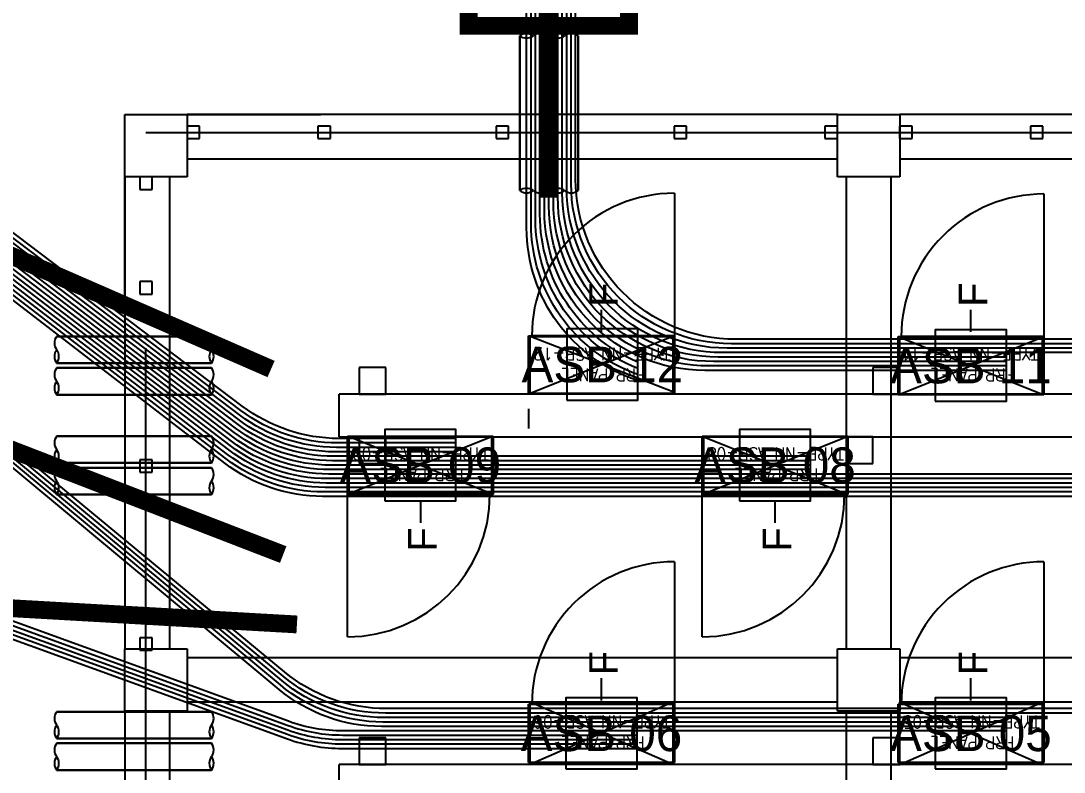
# Model space of a CAD drawing. Header units: metres. Extents: x 531689 to 532245, y 2673919 to 2674172.
# Drawn here: x 532006.45 to 532012.3, y 2674037.51 to 2674041.72 of the extents above; entities that cross this region are included whole.
import ezdxf
from ezdxf.enums import TextEntityAlignment as Align

# ---------------------------------------------------------------- set-up
doc = ezdxf.new("R2010")
doc.units = ezdxf.units.M
doc.header["$MEASUREMENT"] = 0
for name, pattern in [('DASHED', [0.75, 0.5, -0.25]), ('DASHED2', [0.375, 0.25, -0.125]), ('PHANTOM', [63.50000000000001, 31.75, -6.35, 6.35, -6.35, 6.35, -6.35])]:
    doc.linetypes.add(name, pattern=pattern)
for name, color, linetype in [('1', 5, 'Continuous'), ('Excavation', 7, 'Continuous'), ('IDT', 7, 'Continuous'), ('LT Cable(AG) INV to LT Panel BL-02', 2, 'Continuous'), ('Trench (AC)-BL02', 14, 'Continuous')]:
    doc.layers.add(name, color=color, linetype=linetype)
doc.styles.add('Arial', font='arial.ttf')
doc.styles.add('RomanS', font='romans.shx')
doc.styles.get("Standard").update_dxf_attribs({"font": 'Adani Regular.ttf'})

# ---------------------------------------------------------------- blocks, each defined once
blk = doc.blocks.new('IDT')
at = {"layer": 'IDT', "color": 8, "linetype": 'PHANTOM', "ltscale": 0.25}
for p, q in [((33.78305947702646, 18.31032447560767), (33.78305947702646, 9.160324475607581)), ((33.78305947702646, 9.160324475607581), (25.63305947702636, 9.160324475607581))]:
    blk.add_line(p, q, dxfattribs=at)
at = {"layer": 'IDT', "color": 8}
for p, q in [((29.60203310577552, 12.4101457710284), (29.60203310577552, 15.06014577102826)), ((29.85203310577552, 12.4101457710284), (29.85203310577552, 15.06014577102826)), ((33.6520331057757, 12.4101457710284), (33.6520331057757, 15.06014577102826)), ((33.9020331057757, 12.4101457710284), (33.9020331057757, 15.06014577102826)), ((32.69925086083848, 12.9496635550712), (32.69925086083848, 12.70966355596477)), ((26.80203310577579, 12.70966355596477), (32.69924909500176, 12.70966355596477)), ((28.75203310577561, 12.36014072685623), (28.75203310577561, 12.70965851179255)), ((28.75203310577561, 12.70965851179255), (29.55203310577579, 12.70965851179255)), ((29.55203310577579, 12.70965851179255), (28.75203310577561, 12.36014072685623)), ((29.55203310577579, 12.36014072685623), (28.75203310577561, 12.70965851179255)), ((29.55203310577579, 12.70965851179255), (29.55203310577579, 12.36014072685623)), ((29.55203310577579, 12.70965851179255), (29.55203310577579, 12.55965851179246)), ((29.70203310577588, 12.70965851179255), (29.55203310577579, 12.70965851179255)), ((29.70203310577588, 12.55965851179246), (29.70203310577588, 12.70965851179255)), ((30.82603310577568, 12.36014577102844), (30.82603310577568, 12.70966355596477)), ((30.82603310577568, 12.70966355596477), (31.62603310577586, 12.70966355596477)), ((30.82603310577568, 12.36014577102844), (31.62603310577586, 12.70966355596477)), ((30.82603310577568, 12.70966355596477), (31.62603310577586, 12.36014577102844)), ((31.62603310577586, 12.70966355596477), (31.62603310577586, 12.36014577102844)), ((32.43692632624405, 12.70965851179255), (32.43692632624405, 12.55965851179269)), ((32.58692632624414, 12.70965851179255), (32.43692632624405, 12.70965851179255)), ((32.58692632624414, 12.55965851179269), (32.58692632624414, 12.70965851179255)), ((28.7430331057756, 12.6983996193245), (29.56103310577581, 12.6983996193245)), ((28.7430331057756, 12.37139961932451), (28.7430331057756, 12.6983996193245)), ((29.56103310577581, 12.6983996193245), (29.56103310577581, 12.37139961932451)), ((30.81703310577566, 12.69840466349649), (31.63503310577542, 12.69840466349649)), ((30.81703310577566, 12.37140466349649), (30.81703310577566, 12.69840466349649)), ((31.63503310577542, 12.69840466349649), (31.63503310577542, 12.37140466349649)), ((29.55203310577579, 12.55965851179246), (29.70203310577588, 12.55965851179246)), ((32.43692632624405, 12.55965851179269), (32.58692632624414, 12.55965851179269)), ((25.9020331057757, 12.36014577102844), (29.55203310577579, 12.36014577102844)), ((29.56103310577581, 12.37139961932451), (28.7430331057756, 12.37139961932451)), ((29.55203310577579, 12.36014072685623), (28.75203310577561, 12.36014072685623)), ((29.55203310577579, 12.06014577102826), (29.55203310577579, 12.4101457710284)), ((29.55203310577579, 12.4101457710284), (29.9020331057757, 12.4101457710284)), ((29.9020331057757, 12.4101457710284), (29.9020331057757, 12.06014577102826)), ((29.9020331057757, 12.36014577102844), (33.55203310577579, 12.36014577102844)), ((31.63503310577542, 12.37140466349649), (30.81703310577566, 12.37140466349649)), ((31.62603310577586, 12.36014577102844), (30.82603310577568, 12.36014577102844)), ((33.55203310577579, 12.06014577102826), (33.55203310577579, 12.4101457710284)), ((33.55203310577579, 12.4101457710284), (33.9020331057757, 12.4101457710284)), ((33.9020331057757, 12.4101457710284), (33.9020331057757, 12.06014577102826)), ((25.9020331057757, 12.11014577102844), (29.55203310577579, 12.11014577102844)), ((29.9020331057757, 12.11014577102844), (33.55203310577579, 12.11014577102844)), ((33.7480594770266, 12.06854747735485), (33.7480594770266, 11.99854747735469)), ((33.81805947702631, 12.06854747735485), (33.7480594770266, 12.06854747735485)), ((33.81805947702631, 11.99854747735469), (33.81805947702631, 12.06854747735485)), ((29.9020331057757, 12.06014577102826), (29.55203310577579, 12.06014577102826)), ((29.60203310577552, 9.410145771028397), (29.60203310577552, 12.06014577102826)), ((29.85203310577552, 9.410145771028397), (29.85203310577552, 12.06014577102826)), ((33.9020331057757, 12.06014577102826), (33.55203310577579, 12.06014577102826)), ((33.6520331057757, 9.410145771028397), (33.6520331057757, 12.06014577102826)), ((33.9020331057757, 9.410145771028397), (33.9020331057757, 12.06014577102826)), ((33.7480594770266, 11.99854747735469), (33.81805947702631, 11.99854747735469)), ((29.8430331057755, 11.19316355596482), (30.66103310577572, 11.19316355596482)), ((29.8430331057755, 10.86616355596482), (29.8430331057755, 11.19316355596482)), ((29.85203310577552, 10.86966355596462), (29.85203310577552, 11.18966355596478)), ((29.85203310577552, 11.18966355596478), (30.6520331057757, 11.18966355596478)), ((30.6520331057757, 11.18966355596478), (29.85203310577552, 10.86966355596462)), ((30.6520331057757, 10.86966355596462), (29.85203310577552, 11.18966355596478)), ((30.6520331057757, 11.18966355596478), (30.6520331057757, 10.86966355596462)), ((30.66103310577572, 11.19316355596482), (30.66103310577572, 10.86616355596482)), ((31.83392632624444, 11.19316355596482), (32.65192632624419, 11.19316355596482)), ((31.83392632624444, 10.86616355596482), (31.83392632624444, 11.19316355596482)), ((31.84292632624445, 10.86966355596462), (31.84292632624445, 11.18966355596478)), ((31.84292632624445, 11.18966355596478), (32.64292632624418, 11.18966355596478)), ((31.84292632624445, 10.86966355596462), (32.64292632624418, 11.18966355596478)), ((31.84292632624445, 11.18966355596478), (32.64292632624418, 10.86966355596485)), ((32.64292632624418, 11.18966355596478), (32.64292632624418, 10.86966355596485)), ((32.65192632624419, 11.19316355596482), (32.65192632624419, 10.86616355596482)), ((29.70203310577588, 11.01965851179273), (29.70203310577588, 10.86965851179264)), ((29.85203310577597, 11.01965851179273), (29.70203310577588, 11.01965851179273)), ((29.85203310577597, 10.86965851179264), (29.85203310577597, 11.01965851179273)), ((32.4369263262445, 11.0196585117925), (32.4369263262445, 10.86965851179264)), ((32.58692632624414, 11.0196585117925), (32.4369263262445, 11.0196585117925)), ((32.58692632624414, 10.86965851179264), (32.58692632624414, 11.0196585117925)), ((33.7480594770266, 11.06854747735485), (33.7480594770266, 10.99854747735469)), ((33.81805947702631, 11.06854747735485), (33.7480594770266, 11.06854747735485)), ((33.81805947702631, 10.99854747735469), (33.81805947702631, 11.06854747735485)), ((33.7480594770266, 10.99854747735469), (33.81805947702631, 10.99854747735469)), ((32.69924909500176, 10.86966355596462), (26.80203310577579, 10.86965851179286)), ((29.70203310577588, 10.86965851179264), (29.85203310577597, 10.86965851179264)), ((30.66103310577572, 10.86616355596482), (29.8430331057755, 10.86616355596482)), ((30.6520331057757, 10.86966355596462), (29.85203310577552, 10.86966355596462)), ((32.65192632624419, 10.86616355596482), (31.83392632624444, 10.86616355596482)), ((32.64292632624418, 10.86966355596485), (31.84292632624445, 10.86966355596462)), ((32.4369263262445, 10.86965851179264), (32.58692632624414, 10.86965851179264)), ((32.69925243467858, 10.86966355596758), (32.69925243467858, 10.62966355685978)), ((31.63518662643108, 10.71242244929829), (31.63518662643108, 10.8226436008905)), ((26.80203310577579, 10.62966355685978), (32.69924909500176, 10.62966355685978)), ((28.7430331057756, 10.6331585126876), (29.56103310577581, 10.6331585126876)), ((28.7430331057756, 10.3061585126876), (28.7430331057756, 10.6331585126876)), ((28.75203310577561, 10.30965851268763), (28.75203310577561, 10.62965851268757)), ((28.75203310577561, 10.62965851268757), (29.55203310577579, 10.62965851268757)), ((29.55203310577579, 10.62965851268757), (28.75203310577561, 10.30965851268763)), ((29.55203310577579, 10.30965851268763), (28.75203310577561, 10.62965851268757)), ((29.55203310577579, 10.62965851268757), (29.55203310577579, 10.30965851268763)), ((29.55203310577579, 10.62965851268757), (29.55203310577579, 10.47965851268748)), ((29.70203310577588, 10.62965851268757), (29.55203310577579, 10.62965851268757)), ((29.56103310577581, 10.6331585126876), (29.56103310577581, 10.3061585126876)), ((29.70203310577588, 10.47965851268748), (29.70203310577588, 10.62965851268757)), ((30.81703310577566, 10.62928158855436), (31.63503310577542, 10.62928158855436)), ((30.81703310577566, 10.30228158855437), (30.81703310577566, 10.62928158855436)), ((30.82603310577568, 10.3057815885544), (30.82603310577568, 10.62578158855433)), ((30.82603310577568, 10.62578158855433), (31.62603310577586, 10.62578158855433)), ((30.82603310577568, 10.3057815885544), (31.62603310577586, 10.62578158855433)), ((30.82603310577568, 10.61801765194389), (31.62603310577586, 10.3057815885544)), ((31.62603310577586, 10.62578158855433), (31.62603310577586, 10.3057815885544)), ((31.63503310577542, 10.62928158855436), (31.63503310577542, 10.30228158855437)), ((32.4369263262445, 10.62965851268757), (32.4369263262445, 10.47965851268748)), ((32.58692632624414, 10.62965851268757), (32.4369263262445, 10.62965851268757)), ((32.58692632624414, 10.47965851268748), (32.58692632624414, 10.62965851268757)), ((29.55203310577579, 10.47965851268748), (29.70203310577588, 10.47965851268748)), ((32.4369263262445, 10.47965851268748), (32.58692632624414, 10.47965851268748)), ((29.55203310577579, 10.30965851268763), (28.75203310577561, 10.30965851268763)), ((29.56103310577581, 10.3061585126876), (28.7430331057756, 10.3061585126876)), ((31.63503310577542, 10.30228158855437), (30.81703310577566, 10.30228158855437)), ((31.62603310577586, 10.3057815885544), (30.82603310577568, 10.3057815885544)), ((33.7480594770266, 10.06854747735485), (33.7480594770266, 9.998547477354691)), ((33.81805947702631, 10.06854747735485), (33.7480594770266, 10.06854747735485)), ((33.81805947702631, 9.998547477354691), (33.81805947702631, 10.06854747735485)), ((33.7480594770266, 9.998547477354691), (33.81805947702631, 9.998547477354691)), ((33.7480594770266, 9.480145771028333), (33.7480594770266, 9.410145771028397)), ((33.81805947702631, 9.480145771028333), (33.7480594770266, 9.480145771028333)), ((33.81805947702631, 9.410145771028397), (33.81805947702631, 9.480145771028333)), ((29.55203310577579, 9.06014577102826), (29.55203310577579, 9.410145771028397)), ((29.55203310577579, 9.410145771028397), (29.9020331057757, 9.410145771028397)), ((29.9020331057757, 9.410145771028397), (29.9020331057757, 9.06014577102826)), ((33.55203310577579, 9.06014577102826), (33.55203310577579, 9.410145771028397)), ((33.55203310577579, 9.410145771028397), (33.9020331057757, 9.410145771028397)), ((33.7480594770266, 9.410145771028397), (33.81805947702631, 9.410145771028397)), ((33.9020331057757, 9.410145771028397), (33.9020331057757, 9.06014577102826)), ((25.9020331057757, 9.31014577102826), (29.55203310577579, 9.31014577102826)), ((29.9020331057757, 9.31014577102826), (33.55203310577579, 9.31014577102826)), ((28.7480594770266, 9.195324475607663), (28.7480594770266, 9.1253244756075)), ((28.81805947702631, 9.195324475607663), (28.7480594770266, 9.195324475607663)), ((28.81805947702631, 9.1253244756075), (28.81805947702631, 9.195324475607663)), ((29.48220577756118, 9.195324475607663), (29.48220577756118, 9.1253244756075)), ((29.55220577756089, 9.195324475607663), (29.48220577756118, 9.195324475607663)), ((29.55220577756089, 9.1253244756075), (29.55220577756089, 9.195324475607663)), ((29.9020331057757, 9.195324475607663), (29.9020331057757, 9.1253244756075)), ((29.97203310577586, 9.195324475607663), (29.9020331057757, 9.195324475607663)), ((29.97203310577586, 9.1253244756075), (29.97203310577586, 9.195324475607663)), ((30.7480594770266, 9.195324475607663), (30.7480594770266, 9.1253244756075)), ((30.81805947702631, 9.195324475607663), (30.7480594770266, 9.195324475607663)), ((30.81805947702631, 9.1253244756075), (30.81805947702631, 9.195324475607663)), ((31.7480594770266, 9.195324475607663), (31.7480594770266, 9.1253244756075)), ((31.81805947702631, 9.195324475607663), (31.7480594770266, 9.195324475607663)), ((31.81805947702631, 9.1253244756075), (31.81805947702631, 9.195324475607663)), ((32.7480594770266, 9.195324475607663), (32.7480594770266, 9.1253244756075)), ((32.81805947702631, 9.195324475607663), (32.7480594770266, 9.195324475607663)), ((32.81805947702631, 9.1253244756075), (32.81805947702631, 9.195324475607663)), ((33.48203310577563, 9.195324475607663), (33.48203310577563, 9.1253244756075)), ((33.55203310577579, 9.195324475607663), (33.48203310577563, 9.195324475607663)), ((33.55203310577579, 9.1253244756075), (33.55203310577579, 9.195324475607663)), ((28.7480594770266, 9.1253244756075), (28.81805947702631, 9.1253244756075)), ((29.48220577756118, 9.1253244756075), (29.55220577756089, 9.1253244756075)), ((29.9020331057757, 9.1253244756075), (29.97203310577586, 9.1253244756075)), ((30.7480594770266, 9.1253244756075), (30.81805947702631, 9.1253244756075)), ((31.7480594770266, 9.1253244756075), (31.81805947702631, 9.1253244756075)), ((32.7480594770266, 9.1253244756075), (32.81805947702631, 9.1253244756075)), ((33.48203310577563, 9.1253244756075), (33.55203310577579, 9.1253244756075)), ((25.9020331057757, 9.06014577102826), (29.55203310577579, 9.06014577102826)), ((29.9020331057757, 9.06014577102826), (29.55203310577579, 9.06014577102826)), ((29.9020331057757, 9.06014577102826), (33.55203310577579, 9.06014577102826)), ((33.9020331057757, 9.06014577102826), (33.55203310577579, 9.06014577102826))]:
    blk.add_line(p, q, dxfattribs=at)
at = {"layer": 'IDT', "color": 124}
for p, q in [((34.28454869628402, 12.74087170985524), (33.41546722306956, 12.74087170985524)), ((33.41546722306956, 12.74087170985524), (34.28454869628402, 12.74087170985524)), ((33.41546722306956, 12.59087170985538), (34.28454869628402, 12.59087170985538)), ((34.28454869628402, 12.59087170985538), (33.41546722306956, 12.59087170985538)), ((34.28454869628584, 12.56382425637355), (33.41546722307137, 12.56382425637355)), ((33.41546722307137, 12.56382425637355), (34.28454869628584, 12.56382425637355)), ((33.41546722307137, 12.41382425637346), (34.28454869628584, 12.41382425637346)), ((34.28454869628584, 12.41382425637346), (33.41546722307137, 12.41382425637346)), ((34.28454869628402, 11.19321100944774), (33.41546722306956, 11.19321100944774)), ((33.41546722306956, 11.19321100944774), (34.28454869628402, 11.19321100944774)), ((33.41546722306956, 11.04321100944787), (34.28454869628402, 11.04321100944787)), ((34.28454869628402, 11.04321100944787), (33.41546722306956, 11.04321100944787)), ((34.28454869628584, 11.01616355596605), (33.41546722307137, 11.01616355596605)), ((33.41546722307137, 11.01616355596605), (34.28454869628584, 11.01616355596605)), ((33.41546722307137, 10.86616355596618), (34.28454869628584, 10.86616355596618)), ((34.28454869628584, 10.86616355596618), (33.41546722307137, 10.86616355596618)), ((34.28454869628402, 10.63321101034273), (33.41546722306956, 10.63321101034273)), ((33.41546722306956, 10.63321101034273), (34.28454869628402, 10.63321101034273)), ((33.41546722306956, 10.48321101034287), (34.28454869628402, 10.48321101034287)), ((34.28454869628402, 10.48321101034287), (33.41546722306956, 10.48321101034287)), ((34.28454869628584, 10.45616355686104), (33.41546722307137, 10.45616355686104)), ((33.41546722307137, 10.45616355686104), (34.28454869628584, 10.45616355686104)), ((33.41546722307137, 10.30616355686118), (34.28454869628584, 10.30616355686118)), ((34.28454869628584, 10.30616355686118), (33.41546722307137, 10.30616355686118)), ((31.3578251571378, 9.487376799342314), (31.3578251571378, 8.61829532612785)), ((31.3578251571378, 8.61829532612785), (31.3578251571378, 9.487376799342314)), ((31.50782515713789, 8.61829532612785), (31.50782515713789, 9.487376799342314)), ((31.50782515713789, 9.487376799342314), (31.50782515713789, 8.61829532612785)), ((31.53487261061926, 9.487376799344133), (31.53487261061926, 8.618295326129669)), ((31.53487261061926, 8.618295326129669), (31.53487261061926, 9.487376799344133)), ((31.68487261061935, 8.618295326129669), (31.68487261061935, 9.487376799344133)), ((31.68487261061935, 9.487376799344133), (31.68487261061935, 8.618295326129669))]:
    blk.add_line(p, q, dxfattribs=at)
at = {"layer": 'IDT', "color": 7}
for p, q in [((28.7430331057756, 12.6983996193245), (29.56103310577581, 12.6983996193245)), ((28.7430331057756, 12.37139961932451), (28.7430331057756, 12.6983996193245)), ((29.56103310577581, 12.6983996193245), (29.56103310577581, 12.37139961932451)), ((30.81703310577566, 12.69840466349649), (31.63503310577542, 12.69840466349649)), ((30.81703310577566, 12.37140466349649), (30.81703310577566, 12.69840466349649)), ((31.63503310577542, 12.69840466349649), (31.63503310577542, 12.37140466349649)), ((29.56103310577581, 12.37139961932451), (28.7430331057756, 12.37139961932451)), ((31.63503310577542, 12.37140466349649), (30.81703310577566, 12.37140466349649)), ((29.1520331057757, 12.34967314081598), (29.1520331057757, 12.29851736962621)), ((31.22603310577577, 12.34967818498797), (31.22603310577577, 12.2985224137982)), ((29.1520331057757, 12.29851736962621), (29.1520331057757, 12.22599490130699)), ((31.22603310577577, 12.2985224137982), (31.22603310577577, 12.2259999454792)), ((30.25203310577561, 11.28019625131731), (30.25203310577561, 11.35271871963653)), ((32.24292632624409, 11.28019625131731), (32.24292632624409, 11.35271871963653)), ((30.25203310577561, 11.22904048012754), (30.25203310577561, 11.28019625131731)), ((32.24292632624409, 11.22904048012776), (32.24292632624409, 11.28019625131731)), ((29.8430331057755, 11.19316355596482), (30.66103310577572, 11.19316355596482)), ((29.8430331057755, 10.86616355596482), (29.8430331057755, 11.19316355596482)), ((30.66103310577572, 11.19316355596482), (30.66103310577572, 10.86616355596482)), ((31.83392632624444, 11.19316355596482), (32.65192632624419, 11.19316355596482)), ((31.83392632624444, 10.86616355596482), (31.83392632624444, 11.19316355596482)), ((32.65192632624419, 11.19316355596482), (32.65192632624419, 10.86616355596482)), ((30.66103310577572, 10.86616355596482), (29.8430331057755, 10.86616355596482)), ((32.65192632624419, 10.86616355596482), (31.83392632624444, 10.86616355596482)), ((28.7430331057756, 10.6331585126876), (29.56103310577581, 10.6331585126876)), ((28.7430331057756, 10.3061585126876), (28.7430331057756, 10.6331585126876)), ((29.56103310577581, 10.6331585126876), (29.56103310577581, 10.3061585126876)), ((30.81703310577566, 10.62928158855436), (31.63503310577542, 10.62928158855436)), ((30.81703310577566, 10.30228158855437), (30.81703310577566, 10.62928158855436)), ((31.63503310577542, 10.62928158855436), (31.63503310577542, 10.30228158855437)), ((29.56103310577581, 10.3061585126876), (28.7430331057756, 10.3061585126876)), ((29.1520331057757, 10.28055006587385), (29.1520331057757, 10.22939429468408)), ((31.63503310577542, 10.30228158855437), (30.81703310577566, 10.30228158855437)), ((31.22603310577577, 10.28055511004584), (31.22603310577577, 10.22939933885607)), ((29.1520331057757, 10.22939429468408), (29.1520331057757, 10.15687182636486)), ((31.22603310577577, 10.22939933885607), (31.22603310577577, 10.15687687053685))]:
    blk.add_line(p, q, dxfattribs=at)
at = {"layer": 'IDT', "color": 8, "linetype": 'DASHED', "ltscale": 5}
for p, q in [((28.7430331057756, 11.57139961932478), (28.7430331057756, 12.37139961932451)), ((28.7430331057756, 12.37139961932451), (28.78686872221422, 12.37139961932451)), ((28.78686872221422, 12.37139961932451), (29.54303310577532, 12.37139961932451)), ((30.81703310577566, 11.57139961932478), (30.81703310577566, 12.37139961932451)), ((30.81703310577566, 12.37139961932451), (30.86086872221384, 12.37139961932451)), ((30.86086872221384, 12.37139961932451), (31.61703310577539, 12.37139961932451)), ((30.66103310577617, 11.99316355596432), (30.66103310577617, 11.19316355596482)), ((32.65192632624419, 11.99316355596454), (32.65192632624419, 11.19316355596482)), ((30.61719748933754, 11.19316355596482), (29.86103310577644, 11.19316355596482)), ((30.66103310577617, 11.19316355596482), (30.61719748933754, 11.19316355596482)), ((32.60809070980602, 11.19316355596482), (31.85192632624447, 11.19316355596482)), ((32.65192632624419, 11.19316355596482), (32.60809070980602, 11.19316355596482)), ((28.7430331057756, 9.506158512688103), (28.7430331057756, 10.3061585126876)), ((28.7430331057756, 10.3061585126876), (28.78686872221377, 10.3061585126876)), ((28.78686872221377, 10.3061585126876), (29.54303310577532, 10.3061585126876)), ((30.81703310577566, 9.502281588554638), (30.81703310577566, 10.30228158855437)), ((30.81703310577566, 10.30228158855437), (30.86086872221384, 10.30228158855437)), ((30.86086872221384, 10.30228158855437), (31.61703310577539, 10.30228158855437))]:
    blk.add_line(p, q, dxfattribs=at)
at = {"layer": 'IDT', "color": 8, "linetype": 'DASHED2', "ltscale": 5}
for p, q in [((33.9020331057757, 10.1601457710284), (33.9020331057757, 9.06014577102826)), ((33.9020331057757, 9.06014577102826), (32.80203310577579, 9.06014577102826))]:
    blk.add_line(p, q, dxfattribs=at)
at = {"layer": 'IDT', "color": 124}
for centre, radius, start, end in [((33.46528137758176, 12.70337170985579), 0.06235142331725626, 143.0276363458421, 216.9723636541578), ((33.36565306855007, 12.70337170985465), 0.06235142332423081, 323.0276363719184, 36.97236362808165), ((34.33436285080396, 12.70337170985465), 0.06235142332423081, 143.0276363719183, 216.9723636280808), ((34.23473454177227, 12.70337170985579), 0.06235142331725626, 323.0276363458421, 36.9723636541579), ((33.46528137758449, 12.6283717098546), 0.06235142331974031, 143.0276363562435, 216.9723636280808), ((34.23473454176909, 12.6283717098546), 0.06235142331974031, 323.0276363719184, 36.9723636437565), ((33.46528137758358, 12.52632425637387), 0.06235142331725626, 143.0276363458421, 216.9723636541578), ((33.36565306855189, 12.52632425637296), 0.06235142332423081, 323.0276363719184, 36.97236362808165), ((34.33436285080577, 12.52632425637296), 0.06235142332423081, 143.0276363719183, 216.9723636280808), ((34.23473454177409, 12.52632425637387), 0.06235142331725626, 323.0276363458421, 36.9723636541579), ((33.46528137758631, 12.45132425637291), 0.06235142331974031, 143.0276363562435, 216.9723636280808), ((34.23473454177091, 12.45132425637291), 0.06235142331974031, 323.0276363719184, 36.9723636437565), ((33.46528137758176, 11.15571100944828), 0.06235142331725626, 143.0276363458421, 216.9723636541578), ((33.36565306855007, 11.15571100944715), 0.06235142332423081, 323.0276363719184, 36.97236362808165), ((34.33436285080396, 11.15571100944715), 0.06235142332423081, 143.0276363719183, 216.9723636280808), ((34.23473454177227, 11.15571100944828), 0.06235142331725626, 323.0276363458421, 36.9723636541579), ((33.46528137758449, 11.0807110094471), 0.06235142331974031, 143.0276363562435, 216.9723636280808), ((34.23473454176909, 11.0807110094471), 0.06235142331974031, 323.0276363719184, 36.9723636437565), ((33.46528137758358, 10.97866355596659), 0.06235142331725626, 143.0276363458421, 216.9723636541578), ((33.36565306855189, 10.97866355596545), 0.06235142332423081, 323.0276363719184, 36.97236362808165), ((34.33436285080577, 10.97866355596545), 0.06235142332423081, 143.0276363719183, 216.9723636280808), ((34.23473454177409, 10.97866355596659), 0.06235142331725626, 323.0276363458421, 36.9723636541579), ((33.46528137758631, 10.90366355596541), 0.06235142331974031, 143.0276363562435, 216.9723636280808), ((34.23473454177091, 10.90366355596541), 0.06235142331974031, 323.0276363719184, 36.9723636437565), ((33.46528137758176, 10.59571101034328), 0.06235142331725626, 143.0276363458421, 216.9723636541578), ((33.36565306855007, 10.59571101034214), 0.06235142332423081, 323.0276363719184, 36.97236362808165), ((34.33436285080396, 10.59571101034214), 0.06235142332423081, 143.0276363719183, 216.9723636280808), ((34.23473454177227, 10.59571101034328), 0.06235142331725626, 323.0276363458421, 36.9723636541579), ((33.46528137758449, 10.5207110103421), 0.06235142331974031, 143.0276363562435, 216.9723636280808), ((34.23473454176909, 10.5207110103421), 0.06235142331974031, 323.0276363719184, 36.9723636437565), ((33.46528137758358, 10.41866355686159), 0.06235142331725626, 143.0276363458421, 216.9723636541578), ((33.36565306855189, 10.41866355686045), 0.06235142332423081, 323.0276363719184, 36.97236362808165), ((34.33436285080577, 10.41866355686045), 0.06235142332423081, 143.0276363719183, 216.9723636280808), ((34.23473454177409, 10.41866355686159), 0.06235142331725626, 323.0276363458421, 36.9723636541579), ((33.46528137758631, 10.34366355686041), 0.06235142331974031, 143.0276363562435, 216.9723636280808), ((34.23473454177091, 10.34366355686041), 0.06235142331974031, 323.0276363719184, 36.9723636437565), ((31.39532515713725, 9.43756264482738), 0.06235142331974176, 53.02763635368521, 126.9723636463148), ((31.47032515713798, 9.437562644830336), 0.06235142331725626, 53.02763635368521, 126.9723636463148), ((31.57237261061871, 9.4375626448292), 0.06235142331974176, 53.02763635368521, 126.9723636463148), ((31.6473726106199, 9.437562644832155), 0.06235142331725626, 53.02763635368521, 126.9723636463148), ((31.47032515713707, 9.537190953862023), 0.06235142332423227, 233.0276363536852, 306.9723636463148), ((31.64737261061853, 9.537190953863842), 0.06235142332423227, 233.0276363536852, 306.9723636463148), ((31.39532515713725, 8.668109480642784), 0.06235142331974176, 233.0276363536852, 306.9723636463148), ((31.47032515713707, 8.568481171608141), 0.06235142332423227, 53.02763635368521, 126.9723636463148), ((31.47032515713798, 8.668109480639828), 0.06235142331725626, 233.0276363536852, 306.9723636463148), ((31.57237261061871, 8.668109480644603), 0.06235142331974176, 233.0276363536852, 306.9723636463148), ((31.64737261061853, 8.56848117160996), 0.06235142332423227, 53.02763635368521, 126.9723636463148), ((31.6473726106199, 8.668109480641647), 0.06235142331725626, 233.0276363536852, 306.9723636463148)]:
    blk.add_arc(centre, radius, start, end, dxfattribs=at)
at = {"layer": 'IDT', "color": 8, "linetype": 'DASHED', "ltscale": 5}
for centre, start, end in [((28.7430331057756, 12.37139961932451), 270, 0), ((30.81703310577566, 12.37139961932451), 270, 0), ((30.66103310577617, 11.19316355596482), 90, 180), ((32.65192632624419, 11.19316355596482), 90, 180), ((28.7430331057756, 10.3061585126876), 270, 0), ((30.81703310577566, 10.30228158855437), 270, 0)]:
    blk.add_arc(centre, 0.7999999999996508, start, end, dxfattribs=at)
at = {"layer": 'IDT', "color": 7, "style": 'RomanS', "width": 0.9}
for s, p in [('FRP PANEL', (28.90884958396217, 12.55209685486568)), ('FRP PANEL', (30.98284958396223, 12.55210189903789)), ('TYPE-NN ASB-05', (28.76469958396208, 12.43543018819912)), ('TYPE-NN ASB-06', (30.83869958396215, 12.43543523237111)), ('FRP PANEL', (30.00884958396207, 11.04686079150599)), ('FRP PANEL', (31.99974280443055, 11.04686079150622)), ('TYPE-NN ASB-08', (29.86469958396199, 10.93019412483943)), ('TYPE-NN ASB-09', (31.85709280443078, 10.93019412483943)), ('FRP PANEL', (28.90884958396217, 10.486855748229)), ('FRP PANEL', (30.98284958396223, 10.48686079240099)), ('TYPE-NN ASB-11', (28.7736995839621, 10.37018908156222)), ('TYPE-NN ASB-12', (30.83869958396215, 10.37019412573443))]:
    blk.add_text(s, height=0.07, dxfattribs=at).set_placement(p)
at = {"layer": 'IDT', "color": 7, "style": 'Arial'}
for p in [(29.06084584907765, 12.2088508024168), (31.13484584907772, 12.20885584658879), (30.16084584907756, 11.51447400542986), (32.15173906954604, 11.51447400542986), (29.06084584907765, 10.13972772747468), (31.13484584907772, 10.13973277164666)]:
    blk.add_text('F', height=0.16, rotation=270, dxfattribs=at).set_placement(p)
blk = doc.blocks.new('ASB')
at = {"layer": '1', "color": 5}
blk.add_lwpolyline([(-0.2, -0.2), (0.2, -0.2), (0.2, 0.2), (-0.2, 0.2)], close=True, dxfattribs=at)
at = {"layer": '1', "color": 7}
blk.add_attdef('ID', text='', height=0.2, dxfattribs=at).set_placement((0, 0), align=Align.MIDDLE_CENTER)

msp = doc.modelspace()

# ---------------------------------------------------------------- linework, layer by layer
at = {"layer": 'Excavation', "color": 3, "const_width": 0.1}
for points in [[(532007.8504020942, 2674039.769768927), (532006.0102826139, 2674040.573132983), (531999.0852843687, 2674040.573132983), (531999.0852843687, 2674052.914203433)], [(532009.4099354835, 2674040.732471424), (532009.4099354835, 2674044.236423512), (532002.0926116264, 2674050.751225982), (532002.0926116265, 2674052.914203433)]]:
    msp.add_lwpolyline(points, dxfattribs=at)
at = {"layer": 'Excavation', "color": 2, "const_width": 0.1}
for points in [[(532007.9184633263, 2674038.727860273), (532006.1833958813, 2674039.398132975), (531997.5476464417, 2674039.398132975), (531987.8278440422, 2674037.896837395), (531984.3441015423, 2674037.896837395)], [(532007.9955327953, 2674038.335358071), (532006.0102826139, 2674038.448132975), (531999.0852843686, 2674038.448132975), (531999.1054409287, 2674015.188283586)]]:
    msp.add_lwpolyline(points, dxfattribs=at)
at = {"layer": 'LT Cable(AG) INV to LT Panel BL-02'}
for points in [[(532010.8792512617, 2674039.229674292), (532008.1889396436, 2674039.229674292, -0.164220773507796), (532007.643504274, 2674039.413783059), (532006.1877048817, 2674040.522952221, 0.1032748659313402), (532005.8276031946, 2674040.598132983), (532000.0102843689, 2674040.598132983, -0.4142135623933991), (531999.1102843687, 2674041.498132983), (531999.1102843687, 2674052.858176199, -0.03133527410765835), (531999.1173401815, 2674052.970651434), (531999.1766589242, 2674053.441584673, 0.03133527411122655), (531999.183714737, 2674053.554059907), (531999.1837147371, 2674103.00216928, 0.4142135623737722), (531998.283714737, 2674103.90216928), (531850.4752843684, 2674103.90216928, -0.414213562373095), (531849.5752843684, 2674104.80216928), (531849.5752843684, 2674163.00216928, 0.414213562373095), (531848.6752843683, 2674163.90216928), (531789.1255845181, 2674163.90216928, -0.414213562373095), (531788.225584518, 2674164.80216928), (531788.225584518, 2674165.189769275)], [(532008.8883580412, 2674039.354674292), (532008.223858662, 2674039.354674291, -0.163474253038405), (532007.6805074168, 2674039.537199955), (532006.2138019414, 2674040.647952221, 0.1032748659433979), (532005.8537002543, 2674040.723132983), (532000.1352843689, 2674040.723132983, -0.4142135623937024), (531999.2352843687, 2674041.623132983), (531999.2352843687, 2674052.850334681, -0.0313352741816358), (531999.2423401815, 2674052.962809916), (531999.3016589243, 2674053.433743154, 0.03133527419364576), (531999.3087147371, 2674053.546218389), (531999.3087147371, 2674163.12716928, 0.414213562373095), (531998.408714737, 2674164.02716928), (531923.5935845181, 2674164.02716928, -0.414213562373095), (531922.693584518, 2674164.92716928), (531922.693584518, 2674165.189769275)], [(532008.8883580412, 2674039.379674292), (532008.230826776, 2674039.379674292, -0.1633271001837454), (532007.6878869511, 2674039.561888567), (532006.2190213533, 2674040.672952221, 0.1032748659352253), (532005.8589196663, 2674040.748132983), (532000.1602843689, 2674040.748132983, -0.4142135623937643), (531999.2602843688, 2674041.648132983), (531999.2602843688, 2674052.848766377, -0.03133527410765835), (531999.2673401815, 2674052.961241612), (531999.3266589242, 2674053.432174851, 0.03133527411154084), (531999.333714737, 2674053.544650085), (531999.3337147371, 2674163.15216928, 0.4142135623734036), (531998.4337147371, 2674164.05216928), (531988.377584518, 2674164.05216928, -0.414213562373095), (531987.477584518, 2674164.95216928), (531987.477584518, 2674165.189769275)], [(532013.0362512616, 2674039.179674292), (532008.1749350129, 2674039.179674292, -0.1645244977976741), (532007.6286531715, 2674039.364428775), (532006.1772660577, 2674040.472952222, 0.1032748659479706), (532005.8171643707, 2674040.548132984), (531999.9602843688, 2674040.548132983, -0.4142135623932802), (531999.0602843687, 2674041.448132983), (531999.0602843687, 2674052.861312805, -0.0313352742060429), (531999.0673401814, 2674052.97378804), (531999.1266589244, 2674053.44472128, 0.03133527419380645), (531999.1337147371, 2674053.557196515), (531999.133714737, 2674102.95216928, 0.4142135623724171), (531998.233714737, 2674103.85216928), (531850.4252843683, 2674103.85216928, -0.414213562373095), (531849.5252843683, 2674104.75216928), (531849.5252843683, 2674132.95216928, 0.414213562373095), (531848.6252843683, 2674133.85216928), (531756.7335845181, 2674133.85216928, -0.414213562373095), (531755.833584518, 2674134.75216928), (531755.833584518, 2674135.189769275)], [(532010.8792512617, 2674039.204674292), (532008.181939995, 2674039.204674292, -0.1643722648919746), (532007.636082317, 2674039.389105012), (532006.1824854696, 2674040.497952221, 0.1032748659396336), (532005.8223837826, 2674040.573132983), (531999.9852843689, 2674040.573132983, -0.4142135623933395), (531999.0852843687, 2674041.473132983), (531999.0852843687, 2674052.859744503, -0.03133527415685063), (531999.0923401815, 2674052.972219737), (531999.1516589243, 2674053.443152976, 0.03133527416622611), (531999.158714737, 2674053.555628211), (531999.158714737, 2674102.97716928, 0.414213562373095), (531998.258714737, 2674103.87716928), (531850.4502843684, 2674103.87716928, -0.414213562373095), (531849.5502843683, 2674104.77716928), (531849.5502843683, 2674132.97716928, 0.414213562373095), (531848.6502843683, 2674133.87716928), (531821.5175845181, 2674133.87716928, -0.414213562373095), (531820.617584518, 2674134.77716928), (531820.617584518, 2674135.189769275)], [(532008.8883580412, 2674039.304674292), (532008.2099068104, 2674039.304674292, -0.1637706946198956), (532007.6657273538, 2674039.487827921), (532006.2033631174, 2674040.597952222, 0.1032748659598707), (532005.8432614303, 2674040.673132984), (532000.0852843688, 2674040.673132983, -0.4142135623935801), (531999.1852843687, 2674041.573132983), (531999.1852843687, 2674052.853471288, -0.03133527413206567), (531999.1923401814, 2674052.965946523), (531999.2516589243, 2674053.436879762, 0.03133527413880646), (531999.258714737, 2674053.549354997), (531999.258714737, 2674133.07716928, 0.414213562373095), (531998.358714737, 2674133.97716928), (531923.5935845181, 2674133.97716928, -0.414213562373095), (531922.693584518, 2674134.87716928), (531922.693584518, 2674135.189769275)], [(532008.8883580412, 2674039.329674292), (532008.2168853475, 2674039.329674291, -0.1636221161382913), (532007.6731208955, 2674039.512513068), (532006.2085825294, 2674040.622952221, 0.1032748659516128), (532005.8484808424, 2674040.698132983), (532000.1102843689, 2674040.698132983, -0.414213562393641), (531999.2102843687, 2674041.598132983), (531999.2102843687, 2674052.851902985, -0.03133527413206567), (531999.2173401815, 2674052.964378219), (531999.2766589243, 2674053.435311459, 0.03133527413880646), (531999.283714737, 2674053.547786693), (531999.283714737, 2674133.10216928, 0.414213562373095), (531998.383714737, 2674134.00216928), (531988.377584518, 2674134.00216928, -0.414213562373095), (531987.477584518, 2674134.90216928), (531987.477584518, 2674135.189769275)], [(532010.8792512617, 2674039.254674292), (532008.1959339803, 2674039.254674292, -0.1640700181073047), (532007.6509190763, 2674039.438462903), (532006.1929242936, 2674040.547952221, 0.1032748659230903), (532005.8328226067, 2674040.623132983), (532000.0352843689, 2674040.623132983, -0.4142135623934589), (531999.1352843688, 2674041.523132983), (531999.1352843688, 2674052.856607895, -0.03133527415685063), (531999.1423401815, 2674052.96908313), (531999.2016589243, 2674053.440016369, 0.03133527416622611), (531999.2087147371, 2674053.552491603), (531999.2087147371, 2674110.52716928, 0.414213562373095), (531998.3087147371, 2674111.42716928), (531923.5935845181, 2674111.42716928, -0.414213562373095), (531922.693584518, 2674112.32716928), (531922.693584518, 2674112.689769275)], [(532010.8792512617, 2674039.279674292), (532008.2029230283, 2674039.279674292, -0.1639199935176249), (532007.6583267582, 2674039.463144528), (532006.1981437055, 2674040.572952221, 0.1032748658977466), (532005.8380420187, 2674040.648132983), (532000.0602843687, 2674040.648132983, -0.414213562373095), (531999.1602843687, 2674041.548132983), (531999.1602843687, 2674052.855039592, -0.03133527415685063), (531999.1673401814, 2674052.967514826), (531999.2266589242, 2674053.438448065, 0.03133527416622611), (531999.233714737, 2674053.5509233), (531999.233714737, 2674110.552169281, 0.414213562373095), (531998.333714737, 2674111.45216928), (531988.377584518, 2674111.45216928, -0.414213562373095), (531987.477584518, 2674112.35216928), (531987.477584518, 2674112.689769275)], [(532013.0362512616, 2674039.154674293), (532008.1679246752, 2674039.154674293, -0.1646774774384065), (532007.6212168039, 2674039.339754364), (532006.1720466457, 2674040.447952222, 0.1032748659563517), (532005.8119449585, 2674040.523132984), (531999.9352843688, 2674040.523132983, -0.4142135623932212), (531999.0352843687, 2674041.423132983), (531999.0352843687, 2674052.86288111, -0.03133527415685063), (531999.0423401814, 2674052.975356345), (531999.1016589242, 2674053.446289584, 0.03133527416622611), (531999.108714737, 2674053.558764818), (531999.108714737, 2674102.927169281, 0.414213562373095), (531998.208714737, 2674103.82716928), (531821.5175845181, 2674103.82716928, -0.414213562373095), (531820.617584518, 2674104.72716928), (531820.617584518, 2674105.189769275)], [(532013.0362512616, 2674039.129674293), (532008.1609089584, 2674039.129674293, -0.1648312092267665), (532007.6137731792, 2674039.315081794), (532006.1668272339, 2674040.422952222, 0.1032748659816228), (532005.8067255467, 2674040.498132984), (531999.9102843689, 2674040.498132983, -0.4142135624132304), (531999.0102843688, 2674041.398132983), (531999.0102843688, 2674052.864449413, -0.03133527415685063), (531999.0173401815, 2674052.976924648), (531999.0766589243, 2674053.447857887, 0.03133527416622611), (531999.0837147371, 2674053.560333122), (531999.0837147371, 2674087.90216928, 0.414213562373095), (531998.1837147371, 2674088.80216928), (531923.5935845181, 2674088.80216928, -0.414213562373095), (531922.693584518, 2674089.70216928), (531922.693584518, 2674090.189769275)], [(532013.0362512616, 2674039.104674293), (532008.1538878398, 2674039.104674293, -0.1649856985519926), (532007.6063222629, 2674039.290411078), (532006.1616078218, 2674040.397952221, 0.1032748659189793), (532005.8015061349, 2674040.473132983), (531999.8852843689, 2674040.473132983, -0.4142135623931046), (531998.9852843687, 2674041.373132983), (531998.9852843687, 2674052.866017717, -0.0313352741816358), (531998.9923401815, 2674052.978492952), (531999.0516589243, 2674053.44942619, 0.03133527419364576), (531999.0587147371, 2674053.561901425), (531999.0587147371, 2674080.37716928, 0.414213562373095), (531998.158714737, 2674081.27716928), (531988.377584518, 2674081.27716928, -0.414213562373095), (531987.477584518, 2674082.17716928), (531987.477584518, 2674082.689769275)], [(532011.9792512616, 2674037.787473904), (532008.477951108, 2674037.787473904, -0.1751332752096537), (532007.9026417927, 2674037.995361781), (532006.3329275011, 2674039.300166628, 0.09242398443221053), (532006.0086078374, 2674039.360632975), (531997.6196216072, 2674039.360632975, 0.03833035636705287), (531997.4822390464, 2674039.350085633), (531987.8990094508, 2674037.869884736, -0.03833035636698683), (531987.7616268899, 2674037.859337395), (531984.9875799599, 2674037.859337395, -0.3319310724847697), (531984.1248636384, 2674038.502977201), (531984.0180680469, 2674038.862371141, -0.07233686839510173), (531983.9807843684, 2674039.118731334), (531983.9807843684, 2674042.93966928, 0.414213562373095), (531983.0807843683, 2674043.83966928), (531850.4127843684, 2674043.83966928, -0.414213562373095), (531849.5127843684, 2674044.73966928), (531849.5127843684, 2674072.93966928, 0.414213562373095), (531848.6127843683, 2674073.83966928), (531756.7335845181, 2674073.83966928, -0.414213562373095), (531755.833584518, 2674074.73966928), (531755.833584518, 2674075.189769275)], [(532011.9792512616, 2674037.762473905), (532008.4709636566, 2674037.762473905, -0.1753212017970594), (532007.8951497277, 2674037.970781546), (532006.3282664866, 2674039.275166628, 0.09242398443923154), (532006.0039468228, 2674039.335632975), (531997.621540945, 2674039.335632975, 0.03833035636660034), (531997.4841583841, 2674039.325085633), (531987.9009287885, 2674037.844884736, -0.03833035636653141), (531987.7635462276, 2674037.834337395), (531984.9689284115, 2674037.834337395, -0.3319310725009078), (531984.10621209, 2674038.477977201), (531983.9930680469, 2674038.858735273, -0.0723368683617347), (531983.9557843683, 2674039.115095466), (531983.9557843683, 2674042.91466928, 0.414213562373095), (531983.0557843683, 2674043.81466928), (531850.3877843684, 2674043.81466928, -0.414213562373095), (531849.4877843683, 2674044.71466928), (531849.4877843683, 2674072.91466928, 0.414213562373095), (531848.5877843683, 2674073.81466928), (531821.5175845181, 2674073.81466928, -0.414213562373095), (531820.617584518, 2674074.71466928), (531820.617584518, 2674075.189769275)], [(532013.7202512617, 2674037.723954698), (532013.7202512617, 2674038.154674293, 0.4142135623882493), (532012.8202512616, 2674039.054674293), (532008.1398293058, 2674039.054674292, -0.1652969723884236), (532007.5913984153, 2674039.241075275), (532006.1511689979, 2674040.347952222, 0.1032748659357692), (532005.7910673108, 2674040.423132984), (531999.8352843688, 2674040.423132983, -0.4142135623929891), (531998.9352843687, 2674041.323132983), (531998.9352843687, 2674052.869154324, -0.03133527413206567), (531998.9423401814, 2674052.981629559), (531999.0016589243, 2674053.452562798, 0.03133527413880646), (531999.008714737, 2674053.565038033), (531999.008714737, 2674057.82716928, 0.414213562373095), (531998.108714737, 2674058.72716928), (531923.5935845181, 2674058.72716928, -0.414213562373095), (531922.693584518, 2674059.62716928), (531922.693584518, 2674060.189769275)], [(532013.7452512617, 2674037.723954698), (532013.7452512617, 2674038.179674293, 0.4142135623503636), (532012.8452512617, 2674039.079674293), (532008.1468612963, 2674039.079674293, -0.1651409511360361), (532007.5988640195, 2674039.265742234), (532006.1563884098, 2674040.372952221, 0.1032748659273521), (532005.7962867229, 2674040.448132983), (531999.8602843689, 2674040.448132983, -0.4142135623930466), (531998.9602843687, 2674041.348132983), (531998.9602843687, 2674052.867586021, -0.0313352741816358), (531998.9673401815, 2674052.980061255), (531999.0266589243, 2674053.450994494, 0.03133527419364576), (531999.033714737, 2674053.563469729), (531999.033714737, 2674057.85216928, 0.414213562373095), (531998.133714737, 2674058.75216928), (531988.377584518, 2674058.75216928, -0.414213562373095), (531987.477584518, 2674059.65216928), (531987.477584518, 2674060.189769275)], [(532013.9202512617, 2674037.837473904), (532008.4919103422, 2674037.837473904, -0.1747598835878307), (532007.9176046473, 2674038.044528763), (532006.3422495301, 2674039.350166629, 0.09242398442963319), (532006.0179298664, 2674039.410632975), (531997.6157829318, 2674039.410632975, 0.03833035636660034), (531997.4784003709, 2674039.400085634), (531987.8951707752, 2674037.919884736, -0.03833035636653141), (531987.7577882144, 2674037.909337395), (531985.0248830565, 2674037.909337395, -0.3319310725104325), (531984.162166735, 2674038.552977202), (531984.0680680467, 2674038.869642879, -0.07233686833843875), (531984.0307843683, 2674039.126003072), (531984.0307843683, 2674042.989669281, 0.414213562373095), (531983.1307843683, 2674043.88966928), (531724.3415845181, 2674043.88966928, -0.414213562373095), (531723.4415845181, 2674044.78966928), (531723.4415845181, 2674045.189769275)], [(532011.9792512616, 2674037.812473904), (532008.4849333311, 2674037.812473904, -0.1749461708427471), (532007.9101267573, 2674038.019944192), (532006.3375885156, 2674039.325166628, 0.09242398443091861), (532006.0132688519, 2674039.385632975), (531997.6177022696, 2674039.385632975, 0.03833035636660034), (531997.4803197087, 2674039.375085633), (531987.897090113, 2674037.894884736, -0.03833035636653141), (531987.7597075521, 2674037.884337394), (531985.0062315082, 2674037.884337394, -0.3319310724948245), (531984.1435151867, 2674038.527977201), (531984.0430680469, 2674038.86600701, -0.07233686837354601), (531984.0057843684, 2674039.122367203), (531984.0057843684, 2674042.96466928, 0.414213562373095), (531983.1057843684, 2674043.86466928), (531821.5175845181, 2674043.86466928, -0.414213562373095), (531820.617584518, 2674044.76466928), (531820.617584518, 2674045.189769275)], [(532013.9202512617, 2674037.862473904), (532008.4988821549, 2674037.862473904, -0.1745744083340991), (532007.9250754855, 2674038.069115479), (532006.3469105447, 2674039.375166629, 0.09242398442835426), (532006.022590881, 2674039.435632975), (531997.6138635941, 2674039.435632975, 0.03833035636614805), (531997.4764810333, 2674039.425085634), (531987.8932514375, 2674037.944884736, -0.03833035636607555), (531987.7558688766, 2674037.934337395), (531984.8509495826, 2674037.934337395, 0.2720746689905555), (531984.0646979338, 2674037.472296691), (531983.9807843682, 2674037.321649861), (531983.9807843682, 2674037.31466928, -0.4142135624106891), (531983.0807843682, 2674036.41466928), (531923.5935845181, 2674036.41466928, -0.414213562373095), (531922.693584518, 2674037.31466928), (531922.693584518, 2674037.689769275)], [(532011.9792512616, 2674037.737473905), (532008.2541170834, 2674037.737473905, -0.0871916131859684), (532007.9472964503, 2674037.791388153), (532006.0368480525, 2674038.484184345, 0.0141873037552992), (532005.9858045893, 2674038.485632975), (531999.9485321193, 2674038.485632976, 0.4144674010204278), (531999.0485324571, 2674037.584853053), (531999.0679071428, 2674015.227254953, 0.02142998219299749), (531999.0712774274, 2674015.150216117), (531999.1145703061, 2674014.651394661, -0.0216467280800527), (531999.1179409287, 2674014.573575901), (531999.1179409287, 2674007.31466928, -0.414213562373095), (531998.2179409286, 2674006.41466928), (531988.377584518, 2674006.41466928, -0.414213562373095), (531987.477584518, 2674007.31466928), (531987.477584518, 2674007.689769275)], [(532009.9052512617, 2674037.662473905), (532008.2502422031, 2674037.662473905, -0.08726547538747167), (532007.9431734958, 2674037.716478155), (532006.0347195285, 2674038.409184345, 0.01418730377843646), (532005.9836760652, 2674038.410632975), (532000.0235971411, 2674038.410632975, 0.414467401017922), (531999.123597479, 2674037.509853052), (531999.1429043276, 2674015.23053592, 0.02142998223682412), (531999.1462746122, 2674015.153497083), (531999.1895703061, 2674014.654643192, -0.02164672812441707), (531999.1929409286, 2674014.576824432), (531999.1929409286, 2674007.23966928, -0.414213562373095), (531998.2929409286, 2674006.33966928), (531756.7335845181, 2674006.33966928, -0.414213562373095), (531755.833584518, 2674007.23966928), (531755.833584518, 2674007.689769275)], [(532009.9052512617, 2674037.687473905), (532008.2515338702, 2674037.687473905, -0.08724083851606833), (532007.9445479052, 2674037.741448127), (532006.0354290366, 2674038.434184345, 0.01418730377099581), (532005.9843855734, 2674038.435632975), (531999.9985754672, 2674038.435632975, 0.4144674010192512), (531999.098575805, 2674037.534853052), (531999.117905266, 2674015.229442264, 0.02142998220505583), (531999.1212755506, 2674015.152403428), (531999.1645703061, 2674014.653560348, -0.02164672809171318), (531999.1679409286, 2674014.575741589), (531999.1679409286, 2674007.26466928, -0.414213562373095), (531998.2679409286, 2674006.36466928), (531821.5175845181, 2674006.36466928, -0.414213562373095), (531820.617584518, 2674007.26466928), (531820.617584518, 2674007.689769275)], [(532009.9052512617, 2674037.712473905), (532008.2528254983, 2674037.712473905, -0.08721621776416887), (532007.9459222248, 2674037.766418126), (532006.0361385444, 2674038.459184345, 0.01418730376272997), (532005.9850950813, 2674038.460632975), (531999.9735537933, 2674038.460632976, 0.4144674010191021), (531999.0735541311, 2674037.559853053), (531999.0929062044, 2674015.228348609, 0.02142998222476278), (531999.096276489, 2674015.151309772), (531999.1395703062, 2674014.652477504, -0.02164672811275815), (531999.1429409287, 2674014.574658745), (531999.1429409287, 2674007.28966928, -0.414213562373095), (531998.2429409287, 2674006.38966928), (531891.2015845181, 2674006.38966928, -0.414213562373095), (531890.301584518, 2674007.28966928), (531890.301584518, 2674007.689769275)], [(532009.9052512617, 2674037.637473905), (532008.2489504962, 2674037.637473905, -0.08729012847742208), (532007.9417989954, 2674037.691508211), (532006.0340100204, 2674038.384184345, 0.0141873037867134), (532005.9829665571, 2674038.385632975), (532000.048618815, 2674038.385632975, 0.4144674010195363), (531999.1486191528, 2674037.484853053), (531999.1679033893, 2674015.231629576, 0.02142998221581738), (531999.1712736739, 2674015.154590739), (531999.2145703061, 2674014.655726036, -0.02164672810337276), (531999.2179409286, 2674014.577907276), (531999.2179409286, 2674007.21466928, -0.414213562373095), (531998.3179409286, 2674006.31466928), (531850.5127843684, 2674006.31466928, 0.414213562373095), (531849.6127843683, 2674005.41466928), (531849.6127843683, 2673969.71466928, -0.414213562373095), (531848.7127843683, 2673968.81466928), (531821.5175845181, 2673968.81466928, -0.414213562373095), (531820.617584518, 2673969.71466928), (531820.617584518, 2673970.189769275)]]:
    msp.add_lwpolyline(points, format="xyb", dxfattribs=at)
at = {"layer": 'LT Cable(AG) INV to LT Panel BL-02', "color": 5}
for points in [[(532009.9101633109, 2674039.704788656, -0.3259988775016067), (532009.2849354835, 2674040.561818558), (532009.2849354835, 2674043.776624703, 0.2140186322185252), (532008.9834023168, 2674044.448813254), (532002.269144793, 2674050.426690189, -0.2140186322319391), (532001.9676116264, 2674051.09887874), (532001.9676116265, 2674052.871371586, -0.02889961568706599), (532001.9736149466, 2674052.975149889), (532002.0292810485, 2674053.454684711, 0.02889961570026357), (532002.0352843686, 2674053.558463014), (532002.0352843686, 2674163.10216928, -0.414213562373095), (532002.9352843686, 2674164.00216928), (532080.3769842181, 2674164.00216928, 0.414213562373095), (532081.2769842182, 2674164.90216928), (532081.2769842182, 2674165.189769275)], [(532009.9101633108, 2674039.738209906, -0.3179111484996205), (532009.3099354835, 2674040.586818558), (532009.3099354835, 2674043.787839308, 0.2140186322185252), (532009.0084023168, 2674044.46002786), (532002.2941447931, 2674050.437904794, -0.2140186322320171), (532001.9926116264, 2674051.110093345), (532001.9926116265, 2674052.869925397, -0.02889961568695443), (532001.9986149466, 2674052.973703701), (532002.0542810485, 2674053.453238522, 0.02889961570026357), (532002.0602843686, 2674053.557016826), (532002.0602843686, 2674163.07716928, -0.414213562373095), (532002.9602843686, 2674163.97716928), (532177.5529842181, 2674163.97716928, 0.414213562373095), (532178.4529842181, 2674164.87716928), (532178.4529842181, 2674165.189769275)], [(532009.9101633108, 2674039.772459853, -0.309776946922783), (532009.3349354835, 2674040.611818558), (532009.3349354835, 2674043.799053913, 0.2140186322185252), (532009.0334023169, 2674044.471242465), (532002.3191447931, 2674050.449119399, -0.214018632232096), (532002.0176116264, 2674051.12130795), (532002.0176116265, 2674052.868479209, -0.02889961568684132), (532002.0236149466, 2674052.972257512), (532002.0792810485, 2674053.451792333, 0.02889961570026357), (532002.0852843686, 2674053.555570637), (532002.0852843686, 2674133.052169281, -0.414213562373095), (532002.9852843686, 2674133.95216928), (532080.3769842181, 2674133.95216928, 0.414213562373095), (532081.2769842182, 2674134.85216928), (532081.2769842182, 2674135.189769275)], [(532009.9101633108, 2674039.807566228, -0.301586279095726), (532009.3599354834, 2674040.636818558), (532009.3599354834, 2674043.810268518, 0.2140186322185252), (532009.0584023168, 2674044.48245707), (532002.344144793, 2674050.460334004, -0.2140186322321759), (532002.0426116263, 2674051.132522556), (532002.0426116264, 2674052.86703302, -0.02889961568672664), (532002.0486149465, 2674052.970811324), (532002.1042810484, 2674053.450346145, 0.02889961570026357), (532002.1102843685, 2674053.554124448), (532002.1102843685, 2674133.02716928, -0.414213562373095), (532003.0102843685, 2674133.92716928), (532177.5529842181, 2674133.92716928, 0.414213562373095), (532178.4529842181, 2674134.82716928), (532178.4529842181, 2674135.189769275)], [(532011.9792512616, 2674039.761818558), (532010.2849354835, 2674039.761818558, -0.4142135623503636), (532009.3849354835, 2674040.661818558), (532009.3849354835, 2674043.821483123, 0.2140186322185252), (532009.0834023168, 2674044.493671675), (532002.369144793, 2674050.471548609, -0.2140186322322567), (532002.0676116263, 2674051.143737161), (532002.0676116265, 2674052.865586831, -0.02889961568661031), (532002.0736149466, 2674052.969365135), (532002.1292810484, 2674053.448899956, 0.02889961570026357), (532002.1352843685, 2674053.55267826), (532002.1352843685, 2674110.50216928, -0.414213562373095), (532003.0352843686, 2674111.40216928), (532080.3769842181, 2674111.40216928, 0.414213562373095), (532081.2769842182, 2674112.30216928), (532081.2769842182, 2674112.689769275)], [(532011.9792512616, 2674039.786818558), (532010.3099354835, 2674039.786818558, -0.4142135623503636), (532009.4099354835, 2674040.686818558), (532009.4099354835, 2674043.832697728, 0.2140186322185252), (532009.1084023168, 2674044.50488628), (532002.394144793, 2674050.482763214, -0.2140186322323385), (532002.0926116264, 2674051.154951766), (532002.0926116265, 2674052.864140643, -0.02889961568649219), (532002.0986149466, 2674052.967918946), (532002.1542810485, 2674053.447453768, 0.02889961570026357), (532002.1602843686, 2674053.551232071), (532002.1602843686, 2674110.47716928, -0.414213562373095), (532003.0602843686, 2674111.37716928), (532177.5529842181, 2674111.37716928, 0.414213562373095), (532178.4529842181, 2674112.27716928), (532178.4529842181, 2674112.689769275)], [(532011.9792512616, 2674039.811818558), (532010.3349354835, 2674039.811818558, -0.4142135623503636), (532009.4349354835, 2674040.711818558), (532009.4349354835, 2674043.843912333, 0.2140186322185252), (532009.1334023168, 2674044.516100885), (532002.4191447931, 2674050.493977819, -0.2140186322324211), (532002.1176116264, 2674051.166166371), (532002.1176116265, 2674052.862694454, -0.02889961568637252), (532002.1236149466, 2674052.966472758), (532002.1792810485, 2674053.446007579, 0.02889961570026357), (532002.1852843686, 2674053.549785883), (532002.1852843686, 2674087.95216928, -0.414213562373095), (532003.0852843686, 2674088.85216928), (532080.3769842181, 2674088.85216928, 0.414213562373095), (532081.2769842182, 2674089.75216928), (532081.2769842182, 2674090.189769275)], [(532011.9792512616, 2674039.836818558), (532010.3599354835, 2674039.836818558, -0.4142135623503636), (532009.4599354835, 2674040.736818558), (532009.4599354835, 2674043.855126938, 0.2140186322185252), (532009.1584023169, 2674044.52731549), (532002.4441447931, 2674050.505192424, -0.2140186322325048), (532002.1426116264, 2674051.177380976), (532002.1426116265, 2674052.861248265, -0.02889961568625107), (532002.1486149466, 2674052.965026569), (532002.2042810485, 2674053.44456139, 0.02889961570026357), (532002.2102843686, 2674053.548339694), (532002.2102843686, 2674087.927169281, -0.414213562373095), (532003.1102843686, 2674088.82716928), (532177.5529842181, 2674088.82716928, 0.414213562373095), (532178.4529842181, 2674089.72716928), (532178.4529842181, 2674090.189769275)], [(532013.9202512617, 2674039.861818558), (532010.3849354835, 2674039.861818558, -0.4142135623503636), (532009.4849354834, 2674040.761818558), (532009.4849354834, 2674043.866341543, 0.2140186322185252), (532009.1834023168, 2674044.538530095), (532002.469144793, 2674050.516407029, -0.2140186322325895), (532002.1676116263, 2674051.188595581), (532002.1676116264, 2674052.859802077, -0.02889961568612773), (532002.1736149465, 2674052.963580381), (532002.2292810484, 2674053.443115202, 0.02889961570026357), (532002.2352843685, 2674053.546893505), (532002.2352843685, 2674057.90216928, -0.414213562373095), (532003.1352843685, 2674058.80216928), (532080.3769842181, 2674058.80216928, 0.414213562373095), (532081.2769842182, 2674059.70216928), (532081.2769842182, 2674060.189769275)], [(532013.9202512617, 2674039.886818558), (532010.4099354835, 2674039.886818558, -0.4142135623503636), (532009.5099354835, 2674040.786818557), (532009.5099354835, 2674043.877556148, 0.2140186322185252), (532009.2084023168, 2674044.5497447), (532002.494144793, 2674050.527621634, -0.2140186322326752), (532002.1926116263, 2674051.199810186), (532002.1926116265, 2674052.858355888, -0.02889961568600262), (532002.1986149466, 2674052.962134192), (532002.2542810484, 2674053.441669013, 0.02889961570026357), (532002.2602843685, 2674053.545447316), (532002.2602843685, 2674057.87716928, -0.414213562373095), (532003.1602843686, 2674058.77716928), (532177.5529842181, 2674058.77716928, 0.414213562373095), (532178.4529842181, 2674059.67716928), (532178.4529842181, 2674060.189769275)], [(532013.9202512617, 2674039.911818557), (532010.4349354835, 2674039.911818557, -0.4142135623503636), (532009.5349354835, 2674040.811818557), (532009.5349354835, 2674043.888770754, 0.2140186322185252), (532009.2334023168, 2674044.560959305), (532002.519144793, 2674050.538836239, -0.2140186322327619), (532002.2176116264, 2674051.211024791), (532002.2176116265, 2674052.8569097, -0.02889961568587573), (532002.2236149466, 2674052.960688003), (532002.2792810485, 2674053.440222824, 0.02889961570026357), (532002.2852843686, 2674053.544001128), (532002.2852843686, 2674057.85216928, -0.414213562373095), (532003.1852843686, 2674058.75216928), (532051.3192843683, 2674058.75216928, -0.414213562373095), (532052.2192843683, 2674057.85216928), (532052.2192843683, 2674037.15216928, 0.414213562373095), (532053.1192843684, 2674036.25216928), (532080.3769842181, 2674036.25216928, 0.414213562373095), (532081.2769842182, 2674037.15216928), (532081.2769842182, 2674037.689769275)], [(532013.9202512617, 2674039.936818557), (532010.4599354835, 2674039.936818557, -0.4142135623503636), (532009.5599354835, 2674040.836818557), (532009.5599354835, 2674043.899985359, 0.214018632209244), (532009.2584023168, 2674044.57217391), (532002.5441447931, 2674050.550050845, -0.2140186322231696), (532002.2426116264, 2674051.222239397), (532002.2426116265, 2674052.855463511, -0.02889961568574683), (532002.2486149466, 2674052.959241814), (532002.3042810485, 2674053.438776636, 0.02889961570026357), (532002.3102843686, 2674053.542554939), (532002.3102843686, 2674057.82716928, -0.414213562373095), (532003.2102843686, 2674058.72716928), (532051.2942843683, 2674058.72716928, -0.414213562373095), (532052.1942843683, 2674057.82716928), (532052.1942843683, 2674037.12716928, 0.414213562373095), (532053.0942843683, 2674036.22716928), (532177.5529842181, 2674036.22716928, 0.414213562373095), (532178.4529842181, 2674037.12716928), (532178.4529842181, 2674037.689769275)]]:
    msp.add_lwpolyline(points, format="xyb", dxfattribs=at)
at = {"layer": 'Trench (AC)-BL02', "const_width": 0.1}
msp.add_lwpolyline([(532008.811151671, 2674044.204306071), (532001.7913954391, 2674050.450741982, -0.2124726228145605), (532001.6426116265, 2674050.785060406), (532001.6426116265, 2674052.914203433), (532002.5426116266, 2674052.914203433), (532002.5426116267, 2674051.119232381, 0.2124726227902704), (532002.6913954394, 2674050.784913958), (532009.7111516709, 2674044.538478046, -0.212472622813343), (532009.8599354837, 2674044.204159623), (532009.8599354835, 2674041.696708546), (532008.9599354835, 2674041.696708546), (532008.9599354835, 2674043.869987647, 0.2124726228154971)], format="xyb", close=True, dxfattribs=at)

# ---------------------------------------------------------------- block references
at = {"layer": '1'}
for p, values in [((532009.7101633109, 2674039.795037548), {'ID': 'ASB 12'}), ((532011.7792512616, 2674039.789195804), {'ID': 'ASB 11'}), ((532008.6883580412, 2674039.229190761), {'ID': 'ASB 09'}), ((532010.6792512618, 2674039.229190761), {'ID': 'ASB 08'}), ((532009.7052512617, 2674037.723949654), {'ID': 'ASB 06'}), ((532011.7792512616, 2674037.723954698), {'ID': 'ASB 05'})]:
    msp.add_blockref('ASB', p, dxfattribs=at).add_auto_attribs(values)
at = {"layer": 'IDT', "color": 8, "rotation": 180}
msp.add_blockref('IDT', (532040.9312843675, 2674050.258854317), dxfattribs=at)

doc.saveas('drawing.dxf')
